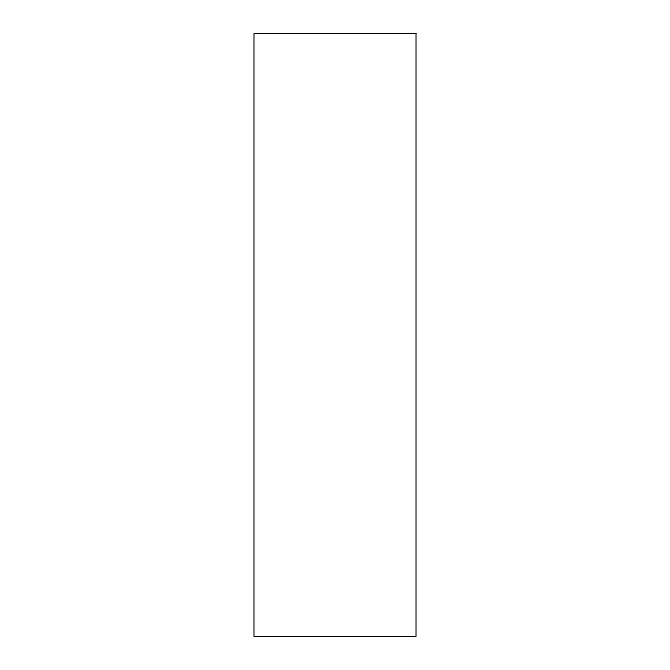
<?xml version="1.0" encoding="UTF-8"?>
<svg xmlns="http://www.w3.org/2000/svg" width="670" height="670" viewBox="0 0 670 670"><rect width="100%" height="100%" fill="white"/><g stroke="black" fill="none" stroke-linecap="round" stroke-linejoin="round"><path stroke-width="1" d="M416.036 33.5L253.964 33.5L253.964 636.5L416.036 636.5L416.036 33.5"/></g></svg>
